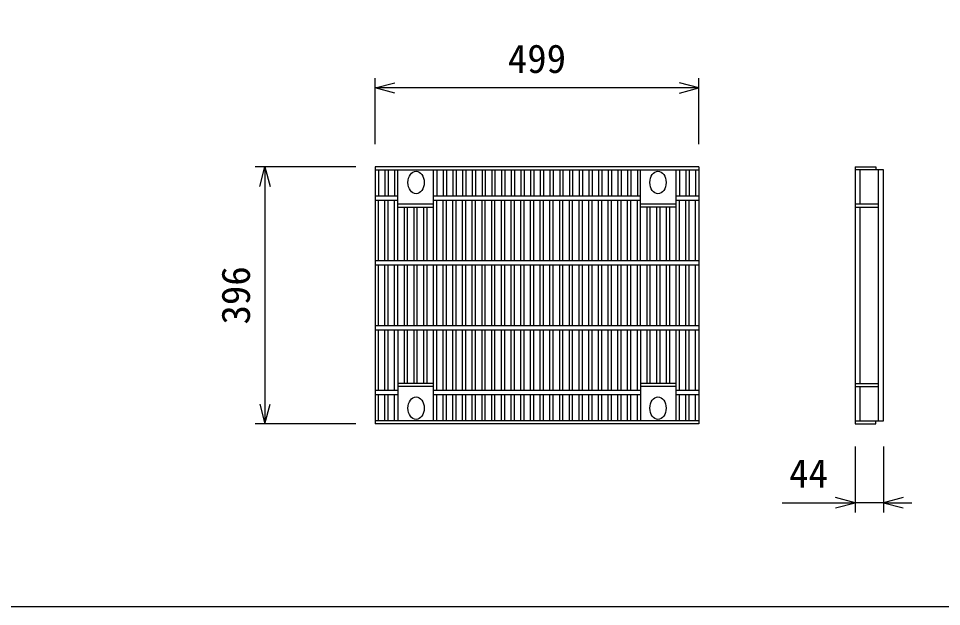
# Model space of a CAD drawing. Units: millimetres, scale not verified. Extents: x -16800 to 16800, y -5940 to 5940.
# Drawn here: x -3667 to -2244, y -1170 to -263 of the extents above; entities that cross this region are included whole.
import ezdxf
from ezdxf.enums import TextEntityAlignment as Align

# ---------------------------------------------------------------- set-up
doc = ezdxf.new("R2010")
doc.units = ezdxf.units.MM
doc.header["$LTSCALE"] = 20
for name, color, linetype, lineweight in [('0-0_DIM', 7, 'Continuous', 25), ('0-2_HATCH', 6, 'Continuous', 25), ('0-7_TXT', 7, 'Continuous', 25)]:
    doc.layers.add(name, color=color, linetype=linetype, lineweight=lineweight)
doc.styles.add('ＭＳ ゴシック', font='')
doc.styles.get('ＭＳ ゴシック').set_extended_font_data('MS Gothic')

msp = doc.modelspace()

# ---------------------------------------------------------------- linework, layer by layer
at = {"layer": '0-0_DIM'}
for p, q in [((-3117.32, -456.43), (-3117.32, -354.84)), ((-2618.32, -456.43), (-2618.32, -354.84)), ((-2618.32, -369.84), (-3117.32, -369.84)), ((-3147.32, -491.65), (-3302.32, -491.65)), ((-3287.32, -491.65), (-3287.32, -887.65)), ((-3147.32, -887.65), (-3302.32, -887.65)), ((-2377.47, -922.88), (-2377.47, -1024.46)), ((-2333.47, -922.88), (-2333.47, -1024.46)), ((-2490.08, -1009.46), (-2377.47, -1009.46)), ((-2333.47, -1009.46), (-2377.47, -1009.46)), ((-2333.47, -1009.46), (-2290, -1009.46))]:
    msp.add_line(p, q, dxfattribs=at)
for points in [[(-3087.32, -377.88), (-3117.32, -369.84), (-3087.32, -361.8)], [(-2648.32, -377.88), (-2618.32, -369.84), (-2648.32, -361.8)], [(-3295.36, -521.65), (-3287.32, -491.65), (-3279.28, -521.65)], [(-3295.36, -857.65), (-3287.32, -887.65), (-3279.28, -857.65)], [(-2407.47, -1017.5), (-2377.47, -1009.46), (-2407.47, -1001.42)], [(-2303.47, -1001.42), (-2333.47, -1009.46), (-2303.47, -1017.5)]]:
    msp.add_lwpolyline(points, dxfattribs=at)
at = {"layer": '0-2_HATCH'}
for p, q in [((-3117.32, -491.65), (-3117.32, -887.65)), ((-2618.32, -491.65), (-3117.32, -491.65)), ((-3117.32, -496.15), (-2618.32, -496.15)), ((-3112.32, -496.15), (-3112.32, -536.65)), ((-3102.35, -496.15), (-3102.35, -536.65)), ((-3097.35, -496.15), (-3097.35, -536.65)), ((-3087.38, -496.15), (-3087.38, -536.65)), ((-3082.38, -636.65), (-3082.38, -496.15)), ((-3027.5, -636.65), (-3027.5, -496.15)), ((-3022.5, -496.15), (-3022.5, -536.65)), ((-3012.53, -496.15), (-3012.53, -536.65)), ((-3007.53, -496.15), (-3007.53, -536.65)), ((-2997.56, -496.15), (-2997.56, -536.65)), ((-2992.56, -496.15), (-2992.56, -536.65)), ((-2982.59, -496.15), (-2982.59, -536.65)), ((-2977.59, -496.15), (-2977.59, -536.65)), ((-2967.62, -496.15), (-2967.62, -536.65)), ((-2962.62, -496.15), (-2962.62, -536.65)), ((-2952.65, -496.15), (-2952.65, -536.65)), ((-2947.65, -496.15), (-2947.65, -536.65)), ((-2937.68, -496.15), (-2937.68, -536.65)), ((-2932.68, -496.15), (-2932.68, -536.65)), ((-2922.71, -496.15), (-2922.71, -536.65)), ((-2917.71, -496.15), (-2917.71, -536.65)), ((-2907.74, -496.15), (-2907.74, -536.65)), ((-2902.74, -496.15), (-2902.74, -536.65)), ((-2892.77, -496.15), (-2892.77, -536.65)), ((-2887.77, -496.15), (-2887.77, -536.65)), ((-2877.8, -496.15), (-2877.8, -536.65)), ((-2872.8, -496.15), (-2872.8, -536.65)), ((-2862.83, -496.15), (-2862.83, -536.65)), ((-2857.83, -496.15), (-2857.83, -536.65)), ((-2847.86, -496.15), (-2847.86, -536.65)), ((-2842.86, -496.15), (-2842.86, -536.65)), ((-2832.89, -496.15), (-2832.89, -536.65)), ((-2827.89, -496.15), (-2827.89, -536.65)), ((-2817.92, -496.15), (-2817.92, -536.65)), ((-2812.92, -496.15), (-2812.92, -536.65)), ((-2802.95, -496.15), (-2802.95, -536.65)), ((-2797.95, -496.15), (-2797.95, -536.65)), ((-2787.98, -496.15), (-2787.98, -536.65)), ((-2782.98, -496.15), (-2782.98, -536.65)), ((-2773.02, -496.15), (-2773.02, -536.65)), ((-2768.02, -496.15), (-2768.02, -536.65)), ((-2758.05, -496.15), (-2758.05, -536.65)), ((-2753.05, -496.15), (-2753.05, -536.65)), ((-2743.08, -496.15), (-2743.08, -536.65)), ((-2738.08, -496.15), (-2738.08, -536.65)), ((-2728.11, -496.15), (-2728.11, -536.65)), ((-2723.11, -496.15), (-2723.11, -536.65)), ((-2713.14, -496.15), (-2713.14, -536.65)), ((-2708.14, -636.65), (-2708.14, -496.15)), ((-2653.26, -636.65), (-2653.26, -496.15)), ((-2648.26, -496.15), (-2648.26, -536.65)), ((-2638.29, -496.15), (-2638.29, -536.65)), ((-2633.29, -496.15), (-2633.29, -536.65)), ((-2623.32, -496.15), (-2623.32, -536.65)), ((-2618.32, -491.65), (-2618.32, -887.65)), ((-2377.47, -491.65), (-2377.47, -887.65)), ((-2333.47, -496.15), (-2377.47, -496.15)), ((-2369.47, -549.15), (-2369.47, -496.15)), ((-2341.47, -883.15), (-2341.47, -496.15)), ((-2333.47, -883.15), (-2333.47, -496.15)), ((-3082.38, -536.65), (-3117.32, -536.65)), ((-2708.14, -536.65), (-3027.5, -536.65)), ((-2618.32, -536.65), (-2653.26, -536.65)), ((-3117.32, -542.65), (-3082.38, -542.65)), ((-3112.32, -636.65), (-3112.32, -542.65)), ((-3102.35, -636.65), (-3102.35, -542.65)), ((-3097.35, -636.65), (-3097.35, -542.65)), ((-3087.38, -636.65), (-3087.38, -542.65)), ((-3027.5, -549.15), (-3082.38, -549.15)), ((-3082.38, -553.65), (-3027.5, -553.65)), ((-3072.41, -636.65), (-3072.41, -553.65)), ((-3067.41, -636.65), (-3067.41, -553.65)), ((-3057.44, -636.65), (-3057.44, -553.65)), ((-3052.44, -636.65), (-3052.44, -553.65)), ((-3042.47, -636.65), (-3042.47, -553.65)), ((-3037.47, -636.65), (-3037.47, -553.65)), ((-3027.5, -542.65), (-2708.14, -542.65)), ((-3022.5, -636.65), (-3022.5, -542.65)), ((-3012.53, -636.65), (-3012.53, -542.65)), ((-3007.53, -636.65), (-3007.53, -542.65)), ((-2997.56, -636.65), (-2997.56, -542.65)), ((-2992.56, -636.65), (-2992.56, -542.65)), ((-2982.59, -636.65), (-2982.59, -542.65)), ((-2977.59, -636.65), (-2977.59, -542.65)), ((-2967.62, -636.65), (-2967.62, -542.65)), ((-2962.62, -636.65), (-2962.62, -542.65)), ((-2952.65, -636.65), (-2952.65, -542.65)), ((-2947.65, -636.65), (-2947.65, -542.65)), ((-2937.68, -636.65), (-2937.68, -542.65)), ((-2932.68, -636.65), (-2932.68, -542.65)), ((-2922.71, -636.65), (-2922.71, -542.65)), ((-2917.71, -636.65), (-2917.71, -542.65)), ((-2907.74, -636.65), (-2907.74, -542.65)), ((-2902.74, -636.65), (-2902.74, -542.65)), ((-2892.77, -636.65), (-2892.77, -542.65)), ((-2887.77, -636.65), (-2887.77, -542.65)), ((-2877.8, -636.65), (-2877.8, -542.65)), ((-2872.8, -636.65), (-2872.8, -542.65)), ((-2862.83, -636.65), (-2862.83, -542.65)), ((-2857.83, -636.65), (-2857.83, -542.65)), ((-2847.86, -636.65), (-2847.86, -542.65)), ((-2842.86, -636.65), (-2842.86, -542.65)), ((-2832.89, -636.65), (-2832.89, -542.65)), ((-2827.89, -636.65), (-2827.89, -542.65)), ((-2817.92, -636.65), (-2817.92, -542.65)), ((-2812.92, -636.65), (-2812.92, -542.65)), ((-2802.95, -636.65), (-2802.95, -542.65)), ((-2797.95, -636.65), (-2797.95, -542.65)), ((-2787.98, -636.65), (-2787.98, -542.65)), ((-2782.98, -636.65), (-2782.98, -542.65)), ((-2773.02, -636.65), (-2773.02, -542.65)), ((-2768.02, -636.65), (-2768.02, -542.65)), ((-2758.05, -636.65), (-2758.05, -542.65)), ((-2753.05, -636.65), (-2753.05, -542.65)), ((-2743.08, -636.65), (-2743.08, -542.65)), ((-2738.08, -636.65), (-2738.08, -542.65)), ((-2728.11, -636.65), (-2728.11, -542.65)), ((-2723.11, -636.65), (-2723.11, -542.65)), ((-2713.14, -636.65), (-2713.14, -542.65)), ((-2653.26, -549.15), (-2708.14, -549.15)), ((-2653.26, -553.65), (-2708.14, -553.65)), ((-2698.17, -636.65), (-2698.17, -553.65)), ((-2693.17, -636.65), (-2693.17, -553.65)), ((-2683.2, -636.65), (-2683.2, -553.65)), ((-2678.2, -636.65), (-2678.2, -553.65)), ((-2668.23, -636.65), (-2668.23, -553.65)), ((-2663.23, -636.65), (-2663.23, -553.65)), ((-2653.26, -542.65), (-2618.32, -542.65)), ((-2648.26, -636.65), (-2648.26, -542.65)), ((-2638.29, -636.65), (-2638.29, -542.65)), ((-2633.29, -636.65), (-2633.29, -542.65)), ((-2623.32, -636.65), (-2623.32, -542.65)), ((-2341.47, -549.15), (-2377.47, -549.15)), ((-2377.47, -553.65), (-2341.47, -553.65)), ((-2369.47, -825.65), (-2369.47, -553.65)), ((-2618.32, -636.65), (-3117.32, -636.65)), ((-3117.32, -642.65), (-2618.32, -642.65)), ((-3112.32, -736.65), (-3112.32, -642.65)), ((-3102.35, -736.65), (-3102.35, -642.65)), ((-3097.35, -736.65), (-3097.35, -642.65)), ((-3087.38, -736.65), (-3087.38, -642.65)), ((-3082.38, -736.65), (-3082.38, -642.65)), ((-3072.41, -736.65), (-3072.41, -642.65)), ((-3067.41, -736.65), (-3067.41, -642.65)), ((-3057.44, -736.65), (-3057.44, -642.65)), ((-3052.44, -736.65), (-3052.44, -642.65)), ((-3042.47, -736.65), (-3042.47, -642.65)), ((-3037.47, -736.65), (-3037.47, -642.65)), ((-3027.5, -736.65), (-3027.5, -642.65)), ((-3022.5, -736.65), (-3022.5, -642.65)), ((-3012.53, -736.65), (-3012.53, -642.65)), ((-3007.53, -736.65), (-3007.53, -642.65)), ((-2997.56, -736.65), (-2997.56, -642.65)), ((-2992.56, -736.65), (-2992.56, -642.65)), ((-2982.59, -736.65), (-2982.59, -642.65)), ((-2977.59, -736.65), (-2977.59, -642.65)), ((-2967.62, -736.65), (-2967.62, -642.65)), ((-2962.62, -736.65), (-2962.62, -642.65)), ((-2952.65, -736.65), (-2952.65, -642.65)), ((-2947.65, -736.65), (-2947.65, -642.65)), ((-2937.68, -736.65), (-2937.68, -642.65)), ((-2932.68, -736.65), (-2932.68, -642.65)), ((-2922.71, -736.65), (-2922.71, -642.65)), ((-2917.71, -736.65), (-2917.71, -642.65)), ((-2907.74, -736.65), (-2907.74, -642.65)), ((-2902.74, -736.65), (-2902.74, -642.65)), ((-2892.77, -736.65), (-2892.77, -642.65)), ((-2887.77, -736.65), (-2887.77, -642.65)), ((-2877.8, -736.65), (-2877.8, -642.65)), ((-2872.8, -736.65), (-2872.8, -642.65)), ((-2862.83, -736.65), (-2862.83, -642.65)), ((-2857.83, -736.65), (-2857.83, -642.65)), ((-2847.86, -736.65), (-2847.86, -642.65)), ((-2842.86, -736.65), (-2842.86, -642.65)), ((-2832.89, -736.65), (-2832.89, -642.65)), ((-2827.89, -736.65), (-2827.89, -642.65)), ((-2817.92, -736.65), (-2817.92, -642.65)), ((-2812.92, -736.65), (-2812.92, -642.65)), ((-2802.95, -736.65), (-2802.95, -642.65)), ((-2797.95, -736.65), (-2797.95, -642.65)), ((-2787.98, -736.65), (-2787.98, -642.65)), ((-2782.98, -736.65), (-2782.98, -642.65)), ((-2773.02, -736.65), (-2773.02, -642.65)), ((-2768.02, -736.65), (-2768.02, -642.65)), ((-2758.05, -736.65), (-2758.05, -642.65)), ((-2753.05, -736.65), (-2753.05, -642.65)), ((-2743.08, -736.65), (-2743.08, -642.65)), ((-2738.08, -736.65), (-2738.08, -642.65)), ((-2728.11, -736.65), (-2728.11, -642.65)), ((-2723.11, -736.65), (-2723.11, -642.65)), ((-2713.14, -736.65), (-2713.14, -642.65)), ((-2708.14, -736.65), (-2708.14, -642.65)), ((-2698.17, -736.65), (-2698.17, -642.65)), ((-2693.17, -736.65), (-2693.17, -642.65)), ((-2683.2, -736.65), (-2683.2, -642.65)), ((-2678.2, -736.65), (-2678.2, -642.65)), ((-2668.23, -736.65), (-2668.23, -642.65)), ((-2663.23, -736.65), (-2663.23, -642.65)), ((-2653.26, -736.65), (-2653.26, -642.65)), ((-2648.26, -736.65), (-2648.26, -642.65)), ((-2638.29, -736.65), (-2638.29, -642.65)), ((-2633.29, -736.65), (-2633.29, -642.65)), ((-2623.32, -736.65), (-2623.32, -642.65)), ((-2618.32, -736.65), (-3117.32, -736.65)), ((-3117.32, -742.65), (-2618.32, -742.65)), ((-3112.32, -836.65), (-3112.32, -742.65)), ((-3102.35, -836.65), (-3102.35, -742.65)), ((-3097.35, -836.65), (-3097.35, -742.65)), ((-3087.38, -836.65), (-3087.38, -742.65)), ((-3082.38, -742.65), (-3082.38, -883.15)), ((-3072.41, -825.65), (-3072.41, -742.65)), ((-3067.41, -825.65), (-3067.41, -742.65)), ((-3057.44, -825.65), (-3057.44, -742.65)), ((-3052.44, -825.65), (-3052.44, -742.65)), ((-3042.47, -825.65), (-3042.47, -742.65)), ((-3037.47, -825.65), (-3037.47, -742.65)), ((-3027.5, -883.15), (-3027.5, -742.65)), ((-3022.5, -836.65), (-3022.5, -742.65)), ((-3012.53, -836.65), (-3012.53, -742.65)), ((-3007.53, -836.65), (-3007.53, -742.65)), ((-2997.56, -836.65), (-2997.56, -742.65)), ((-2992.56, -836.65), (-2992.56, -742.65)), ((-2982.59, -836.65), (-2982.59, -742.65)), ((-2977.59, -836.65), (-2977.59, -742.65)), ((-2967.62, -836.65), (-2967.62, -742.65)), ((-2962.62, -836.65), (-2962.62, -742.65)), ((-2952.65, -836.65), (-2952.65, -742.65)), ((-2947.65, -836.65), (-2947.65, -742.65)), ((-2937.68, -836.65), (-2937.68, -742.65)), ((-2932.68, -836.65), (-2932.68, -742.65)), ((-2922.71, -836.65), (-2922.71, -742.65)), ((-2917.71, -836.65), (-2917.71, -742.65)), ((-2907.74, -836.65), (-2907.74, -742.65)), ((-2902.74, -836.65), (-2902.74, -742.65)), ((-2892.77, -836.65), (-2892.77, -742.65)), ((-2887.77, -836.65), (-2887.77, -742.65)), ((-2877.8, -836.65), (-2877.8, -742.65)), ((-2872.8, -836.65), (-2872.8, -742.65)), ((-2862.83, -836.65), (-2862.83, -742.65)), ((-2857.83, -836.65), (-2857.83, -742.65)), ((-2847.86, -836.65), (-2847.86, -742.65)), ((-2842.86, -836.65), (-2842.86, -742.65)), ((-2832.89, -836.65), (-2832.89, -742.65)), ((-2827.89, -836.65), (-2827.89, -742.65)), ((-2817.92, -836.65), (-2817.92, -742.65)), ((-2812.92, -836.65), (-2812.92, -742.65)), ((-2802.95, -836.65), (-2802.95, -742.65)), ((-2797.95, -836.65), (-2797.95, -742.65)), ((-2787.98, -836.65), (-2787.98, -742.65)), ((-2782.98, -836.65), (-2782.98, -742.65)), ((-2773.02, -836.65), (-2773.02, -742.65)), ((-2768.02, -836.65), (-2768.02, -742.65)), ((-2758.05, -836.65), (-2758.05, -742.65)), ((-2753.05, -836.65), (-2753.05, -742.65)), ((-2743.08, -836.65), (-2743.08, -742.65)), ((-2738.08, -836.65), (-2738.08, -742.65)), ((-2728.11, -836.65), (-2728.11, -742.65)), ((-2723.11, -836.65), (-2723.11, -742.65)), ((-2713.14, -836.65), (-2713.14, -742.65)), ((-2708.14, -742.65), (-2708.14, -883.15)), ((-2698.17, -825.65), (-2698.17, -742.65)), ((-2693.17, -825.65), (-2693.17, -742.65)), ((-2683.2, -825.65), (-2683.2, -742.65)), ((-2678.2, -825.65), (-2678.2, -742.65)), ((-2668.23, -825.65), (-2668.23, -742.65)), ((-2663.23, -825.65), (-2663.23, -742.65)), ((-2653.26, -883.15), (-2653.26, -742.65)), ((-2648.26, -836.65), (-2648.26, -742.65)), ((-2638.29, -836.65), (-2638.29, -742.65)), ((-2633.29, -836.65), (-2633.29, -742.65)), ((-2623.32, -836.65), (-2623.32, -742.65)), ((-3082.38, -836.65), (-3117.32, -836.65)), ((-3027.5, -825.65), (-3082.38, -825.65)), ((-3027.5, -830.15), (-3082.38, -830.15)), ((-2708.14, -836.65), (-3027.5, -836.65)), ((-2653.26, -825.65), (-2708.14, -825.65)), ((-2653.26, -830.15), (-2708.14, -830.15)), ((-2618.32, -836.65), (-2653.26, -836.65)), ((-2377.47, -825.65), (-2341.47, -825.65)), ((-2377.47, -830.15), (-2341.47, -830.15)), ((-2369.47, -883.15), (-2369.47, -830.15)), ((-3117.32, -842.65), (-3082.38, -842.65)), ((-3112.32, -883.15), (-3112.32, -842.65)), ((-3102.35, -883.15), (-3102.35, -842.65)), ((-3097.35, -883.15), (-3097.35, -842.65)), ((-3087.38, -883.15), (-3087.38, -842.65)), ((-3027.5, -842.65), (-2708.14, -842.65)), ((-3022.5, -883.15), (-3022.5, -842.65)), ((-3012.53, -883.15), (-3012.53, -842.65)), ((-3007.53, -883.15), (-3007.53, -842.65)), ((-2997.56, -883.15), (-2997.56, -842.65)), ((-2992.56, -883.15), (-2992.56, -842.65)), ((-2982.59, -883.15), (-2982.59, -842.65)), ((-2977.59, -883.15), (-2977.59, -842.65)), ((-2967.62, -883.15), (-2967.62, -842.65)), ((-2962.62, -883.15), (-2962.62, -842.65)), ((-2952.65, -883.15), (-2952.65, -842.65)), ((-2947.65, -883.15), (-2947.65, -842.65)), ((-2937.68, -883.15), (-2937.68, -842.65)), ((-2932.68, -883.15), (-2932.68, -842.65)), ((-2922.71, -883.15), (-2922.71, -842.65)), ((-2917.71, -883.15), (-2917.71, -842.65)), ((-2907.74, -883.15), (-2907.74, -842.65)), ((-2902.74, -883.15), (-2902.74, -842.65)), ((-2892.77, -883.15), (-2892.77, -842.65)), ((-2887.77, -883.15), (-2887.77, -842.65)), ((-2877.8, -883.15), (-2877.8, -842.65)), ((-2872.8, -883.15), (-2872.8, -842.65)), ((-2862.83, -883.15), (-2862.83, -842.65)), ((-2857.83, -883.15), (-2857.83, -842.65)), ((-2847.86, -883.15), (-2847.86, -842.65)), ((-2842.86, -883.15), (-2842.86, -842.65)), ((-2832.89, -883.15), (-2832.89, -842.65)), ((-2827.89, -883.15), (-2827.89, -842.65)), ((-2817.92, -883.15), (-2817.92, -842.65)), ((-2812.92, -883.15), (-2812.92, -842.65)), ((-2802.95, -883.15), (-2802.95, -842.65)), ((-2797.95, -883.15), (-2797.95, -842.65)), ((-2787.98, -883.15), (-2787.98, -842.65)), ((-2782.98, -883.15), (-2782.98, -842.65)), ((-2773.02, -883.15), (-2773.02, -842.65)), ((-2768.02, -883.15), (-2768.02, -842.65)), ((-2758.05, -883.15), (-2758.05, -842.65)), ((-2753.05, -883.15), (-2753.05, -842.65)), ((-2743.08, -883.15), (-2743.08, -842.65)), ((-2738.08, -883.15), (-2738.08, -842.65)), ((-2728.11, -883.15), (-2728.11, -842.65)), ((-2723.11, -883.15), (-2723.11, -842.65)), ((-2713.14, -883.15), (-2713.14, -842.65)), ((-2653.26, -842.65), (-2618.32, -842.65)), ((-2648.26, -883.15), (-2648.26, -842.65)), ((-2638.29, -883.15), (-2638.29, -842.65)), ((-2633.29, -883.15), (-2633.29, -842.65)), ((-2623.32, -883.15), (-2623.32, -842.65)), ((-2618.32, -883.15), (-3117.32, -883.15)), ((-2618.32, -887.65), (-3117.32, -887.65)), ((-2377.47, -883.15), (-2333.47, -883.15))]:
    msp.add_line(p, q, dxfattribs=at)
for points in [[(-2377.47, -491.65), (-2345.47, -491.65), (-2345.47, -496.15)], [(-2377.47, -887.65), (-2345.47, -887.65), (-2345.47, -883.15)]]:
    msp.add_lwpolyline(points, dxfattribs=at)
for centre in [(-3054.32, -515.65), (-2681.32, -515.65), (-3054.32, -863.65), (-2681.32, -863.65)]:
    msp.add_ellipse(centre, major_axis=(0, 17.5), ratio=0.714286, dxfattribs=at)
at = {"layer": '0-7_TXT'}
msp.add_lwpolyline([(-4002.32, -1169.64), (-1502.32, -1169.64), (-1502.32, 1480.36), (-4002.32, 1480.36)], close=True, dxfattribs=at)

# ---------------------------------------------------------------- texts
at = {"layer": '0-0_DIM', "style": 'ＭＳ ゴシック'}
for s, p in [('499', (-2912.82, -359.84)), ('44', (-2479.11, -999.46))]:
    msp.add_text(s, height=43.99, dxfattribs=at).set_placement(p, align=Align.BOTTOM_LEFT)
msp.add_text('396', height=43.99, rotation=90, dxfattribs=at).set_placement((-3297.32, -734.65), align=Align.BOTTOM_LEFT)

doc.saveas('drawing.dxf')
